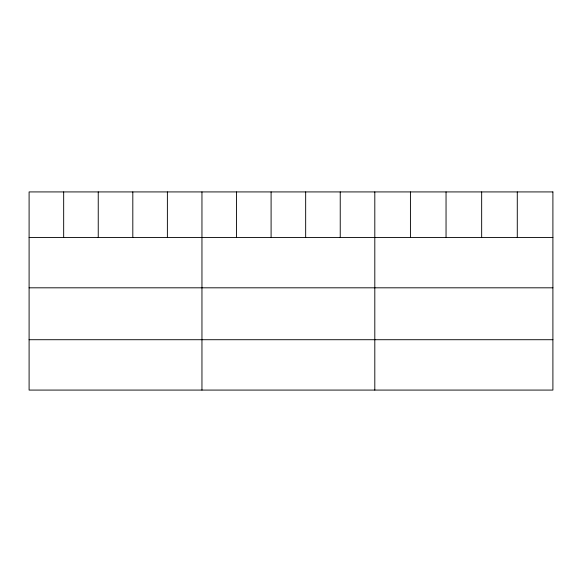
<?xml version="1.0" encoding="UTF-8"?>
<svg xmlns="http://www.w3.org/2000/svg" width="582" height="582" viewBox="0 0 582 582"><rect width="100%" height="100%" fill="white"/><g stroke="black" fill="none" stroke-linecap="round" stroke-linejoin="round"><path stroke-width="0.87" d="M29.1 237.449L552.9 237.449M29.1 287.814L552.9 287.814M29.1 339.713L552.9 339.713M517.282 191.922L517.282 237.449M481.663 191.922L481.663 237.449M446.045 191.922L446.045 237.449M410.426 191.922L410.426 237.449M374.808 191.922L374.808 390.078M340.237 191.922L340.237 237.449M305.666 191.922L305.666 237.449M271.096 191.922L271.096 237.449M236.525 191.922L236.525 237.449M201.954 191.922L201.954 390.078M167.383 191.922L167.383 237.449M132.812 191.922L132.812 237.449M98.242 191.922L98.242 237.449M63.671 191.922L63.671 237.449M552.9 191.922L29.1 191.922L29.1 390.078L552.9 390.078L552.9 191.922"/></g></svg>
